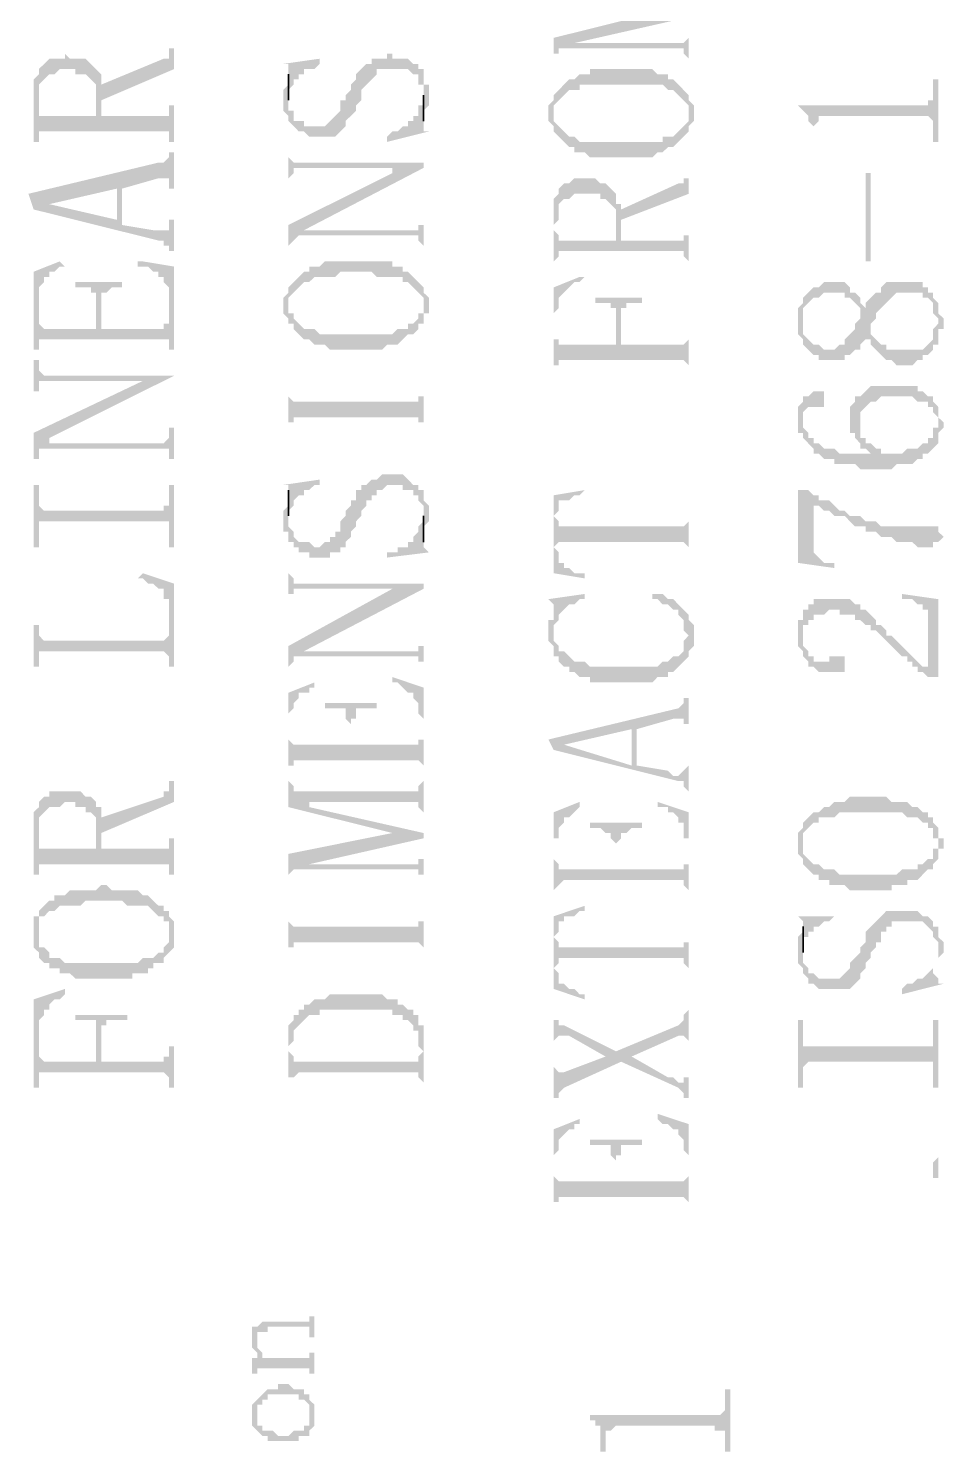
# Model space of a CAD drawing. Header units: inches. Extents: x 3613 to 8393, y -2205 to -794.
# Drawn here: x 4087.11 to 4095.05, y -2191.58 to -2179.22 of the extents above; entities that cross this region are included whole.
import ezdxf

# ---------------------------------------------------------------- set-up
doc = ezdxf.new("R2010")
doc.units = ezdxf.units.IN
doc.header["$MEASUREMENT"] = 0

msp = doc.modelspace()

# ---------------------------------------------------------------- hatches: boundary and pattern name
at = {"transparency": 33554559}
for points in [[(4091.667, -2179.301), (4091.667, -2179.482), (4091.667, -2179.437), (4091.712, -2179.437), (4091.712, -2179.391), (4091.757, -2179.391), (4091.847, -2179.346), (4092.84, -2179.121), (4092.569, -2179.076)], [(4091.757, -2179.391), (4092.795, -2179.391), (4092.795, -2179.437), (4092.795, -2179.437), (4092.84, -2179.482), (4092.84, -2179.256), (4092.84, -2179.301), (4092.84, -2179.301), (4092.795, -2179.346), (4091.847, -2179.346)], [(4087.153, -2179.798), (4087.153, -2180.204), (4087.199, -2180.204), (4087.199, -2179.753), (4087.199, -2179.707), (4087.244, -2179.662), (4087.244, -2179.662), (4087.289, -2179.617), (4087.334, -2179.617), (4087.379, -2179.572), (4087.515, -2179.572), (4087.515, -2179.617), (4087.605, -2179.617), (4087.65, -2179.662), (4087.65, -2179.662), (4087.695, -2179.707), (4087.695, -2179.978), (4087.74, -2179.617), (4087.695, -2179.572), (4087.695, -2179.572), (4087.65, -2179.527), (4087.65, -2179.527), (4087.605, -2179.482), (4087.469, -2179.482), (4087.424, -2179.437), (4087.424, -2179.482), (4087.289, -2179.482), (4087.244, -2179.527), (4087.244, -2179.527), (4087.199, -2179.572), (4087.199, -2179.617), (4087.153, -2179.662), (4087.153, -2179.753)], [(4087.74, -2179.707), (4087.74, -2179.843), (4088.372, -2179.572), (4088.372, -2179.391), (4088.327, -2179.391), (4088.327, -2179.437), (4088.327, -2179.482), (4088.282, -2179.482)], [(4089.32, -2179.843), (4089.32, -2179.933), (4089.365, -2179.978), (4089.365, -2180.023), (4089.365, -2180.023), (4089.41, -2180.068), (4089.41, -2180.068), (4089.455, -2180.114), (4089.5, -2180.114), (4089.545, -2180.159), (4089.771, -2180.159), (4089.816, -2180.114), (4089.816, -2180.114), (4089.861, -2180.068), (4089.861, -2180.023), (4089.907, -2179.978), (4089.907, -2179.978), (4089.952, -2179.933), (4089.952, -2179.888), (4089.997, -2179.843), (4089.997, -2179.753), (4090.042, -2179.707), (4090.042, -2179.707), (4090.087, -2179.662), (4090.087, -2179.662), (4090.132, -2179.617), (4090.132, -2179.572), (4090.403, -2179.572), (4090.448, -2179.617), (4090.493, -2179.617), (4090.493, -2179.707), (4090.538, -2179.707), (4090.538, -2179.978), (4090.538, -2179.933), (4090.538, -2179.933), (4090.584, -2179.888), (4090.584, -2179.798), (4090.584, -2179.707), (4090.538, -2179.707), (4090.538, -2179.572), (4090.493, -2179.572), (4090.493, -2179.527), (4090.448, -2179.527), (4090.403, -2179.482), (4090.268, -2179.482), (4090.268, -2179.437), (4090.222, -2179.437), (4090.222, -2179.482), (4090.087, -2179.482), (4090.087, -2179.527), (4090.042, -2179.527), (4089.997, -2179.572), (4089.997, -2179.572), (4089.952, -2179.617), (4089.952, -2179.662), (4089.907, -2179.707), (4089.907, -2179.753), (4089.861, -2179.798), (4089.861, -2179.843), (4089.816, -2179.843), (4089.816, -2179.933), (4089.771, -2179.978), (4089.771, -2179.978), (4089.726, -2180.023), (4089.726, -2180.023), (4089.681, -2180.068), (4089.5, -2180.068), (4089.5, -2180.023), (4089.41, -2180.023), (4089.41, -2179.933), (4089.365, -2179.933), (4089.365, -2179.662), (4089.365, -2179.707), (4089.365, -2179.707), (4089.32, -2179.753), (4089.32, -2179.798)], [(4089.32, -2179.527), (4089.365, -2179.527), (4089.365, -2179.572), (4089.365, -2179.753), (4089.41, -2179.707), (4089.41, -2179.662), (4089.455, -2179.662), (4089.455, -2179.617), (4089.5, -2179.617), (4089.5, -2179.572), (4089.591, -2179.572), (4089.636, -2179.527), (4089.636, -2179.482)], [(4087.199, -2180.159), (4087.199, -2180.114), (4088.327, -2180.114), (4088.327, -2180.204), (4088.372, -2180.204), (4088.372, -2179.888), (4088.327, -2179.888), (4088.327, -2179.933), (4088.327, -2179.978), (4087.74, -2179.978), (4087.74, -2179.707), (4087.74, -2179.617), (4087.695, -2179.978), (4087.199, -2179.978), (4087.199, -2179.843)], [(4091.667, -2179.798), (4091.667, -2179.978), (4091.667, -2179.933), (4091.667, -2179.888), (4091.712, -2179.843), (4091.712, -2179.843), (4091.757, -2179.798), (4091.757, -2179.798), (4091.802, -2179.753), (4091.892, -2179.753), (4091.892, -2179.707), (4092.614, -2179.707), (4092.66, -2179.753), (4092.705, -2179.753), (4092.75, -2179.798), (4092.75, -2179.798), (4092.795, -2179.843), (4092.795, -2179.843), (4092.84, -2179.888), (4092.84, -2179.978), (4092.84, -2179.798), (4092.795, -2179.753), (4092.795, -2179.753), (4092.75, -2179.707), (4092.75, -2179.707), (4092.705, -2179.662), (4092.66, -2179.662), (4092.66, -2179.617), (4092.569, -2179.617), (4092.524, -2179.572), (4091.983, -2179.572), (4091.983, -2179.617), (4091.892, -2179.617), (4091.847, -2179.662), (4091.802, -2179.662), (4091.757, -2179.707), (4091.757, -2179.707), (4091.712, -2179.753), (4091.712, -2179.753)], [(4093.788, -2179.888), (4093.788, -2179.888), (4093.833, -2179.933), (4093.833, -2179.933), (4093.878, -2179.978), (4093.878, -2180.023), (4093.878, -2180.023), (4093.923, -2180.068), (4093.923, -2180.204), (4093.923, -2180.068), (4093.968, -2180.023), (4093.968, -2179.978), (4094.916, -2179.978), (4094.961, -2180.023), (4094.961, -2180.204), (4095.006, -2180.204), (4095.006, -2179.662), (4094.961, -2179.662), (4094.961, -2179.753), (4094.961, -2179.843), (4094.916, -2179.843), (4094.916, -2179.888), (4094.871, -2179.888)], [(4091.622, -2179.978), (4091.622, -2180.023), (4091.667, -2180.068), (4091.667, -2180.114), (4091.712, -2180.159), (4091.712, -2180.159), (4091.757, -2180.204), (4091.757, -2180.204), (4091.802, -2180.249), (4091.847, -2180.249), (4091.847, -2180.294), (4091.937, -2180.294), (4091.983, -2180.339), (4092.524, -2180.339), (4092.569, -2180.294), (4092.614, -2180.294), (4092.66, -2180.249), (4092.705, -2180.249), (4092.75, -2180.204), (4092.75, -2180.204), (4092.795, -2180.159), (4092.795, -2180.159), (4092.84, -2180.114), (4092.84, -2180.068), (4092.84, -2180.068), (4092.885, -2180.023), (4092.885, -2179.978), (4092.885, -2179.888), (4092.84, -2179.843), (4092.84, -2179.798), (4092.84, -2179.978), (4092.84, -2180.023), (4092.795, -2180.068), (4092.795, -2180.068), (4092.75, -2180.114), (4092.75, -2180.114), (4092.705, -2180.159), (4092.614, -2180.159), (4092.614, -2180.204), (4091.892, -2180.204), (4091.847, -2180.159), (4091.802, -2180.159), (4091.757, -2180.114), (4091.757, -2180.114), (4091.712, -2180.068), (4091.712, -2180.068), (4091.667, -2180.023), (4091.667, -2179.978), (4091.667, -2179.798), (4091.667, -2179.843), (4091.667, -2179.843), (4091.622, -2179.888), (4091.622, -2179.933)], [(4090.222, -2180.159), (4090.222, -2180.204), (4090.584, -2180.114), (4090.538, -2180.114), (4090.538, -2180.068), (4090.538, -2179.888), (4090.493, -2179.888), (4090.493, -2179.978), (4090.448, -2179.978), (4090.448, -2180.023), (4090.403, -2180.023), (4090.403, -2180.068), (4090.358, -2180.068), (4090.313, -2180.114), (4090.268, -2180.114)], [(4087.108, -2180.655), (4087.153, -2180.791), (4087.289, -2180.745), (4087.876, -2180.61), (4087.876, -2180.881), (4087.921, -2180.61), (4088.237, -2180.52), (4088.327, -2180.52), (4088.327, -2180.61), (4088.372, -2180.61), (4088.372, -2180.294), (4088.327, -2180.294), (4088.327, -2180.339), (4088.327, -2180.339), (4088.282, -2180.384), (4088.237, -2180.384)], [(4089.365, -2180.294), (4089.365, -2180.565), (4089.365, -2180.52), (4089.41, -2180.475), (4089.41, -2180.43), (4090.268, -2180.43), (4090.268, -2180.475), (4090.538, -2180.43), (4090.538, -2180.384), (4089.41, -2180.384), (4089.365, -2180.339)], [(4089.365, -2180.926), (4089.365, -2181.152), (4089.365, -2181.106), (4089.41, -2181.061), (4089.41, -2181.061), (4089.455, -2181.016), (4089.5, -2180.971), (4090.538, -2180.43), (4090.268, -2180.475)], [(4091.667, -2180.881), (4091.667, -2181.242), (4091.667, -2180.926), (4091.712, -2180.881), (4091.712, -2180.791), (4091.712, -2180.745), (4091.757, -2180.7), (4091.802, -2180.7), (4091.847, -2180.655), (4092.073, -2180.655), (4092.073, -2180.7), (4092.118, -2180.7), (4092.163, -2180.745), (4092.163, -2180.745), (4092.208, -2180.791), (4092.208, -2180.836), (4092.208, -2181.061), (4092.208, -2180.655), (4092.163, -2180.61), (4092.163, -2180.61), (4092.118, -2180.565), (4092.073, -2180.565), (4092.028, -2180.52), (4091.847, -2180.52), (4091.802, -2180.565), (4091.757, -2180.565), (4091.712, -2180.61), (4091.712, -2180.655), (4091.667, -2180.7), (4091.667, -2180.836)], [(4092.253, -2180.791), (4092.253, -2180.881), (4092.84, -2180.655), (4092.84, -2180.475), (4092.84, -2180.52), (4092.795, -2180.52), (4092.795, -2180.565), (4092.75, -2180.565)], [(4094.42, -2181.242), (4094.42, -2180.475), (4094.375, -2180.475), (4094.375, -2181.242)], [(4087.153, -2180.791), (4088.237, -2181.061), (4088.282, -2181.061), (4088.282, -2181.106), (4088.327, -2181.106), (4088.327, -2181.152), (4088.372, -2181.152), (4088.372, -2180.881), (4088.327, -2180.881), (4088.327, -2180.926), (4088.327, -2180.971), (4088.191, -2180.971), (4087.921, -2180.926), (4087.921, -2180.61), (4087.876, -2180.881), (4087.289, -2180.745), (4087.289, -2180.745)], [(4091.667, -2181.242), (4091.712, -2181.197), (4091.712, -2181.152), (4092.795, -2181.152), (4092.795, -2181.197), (4092.795, -2181.197), (4092.84, -2181.242), (4092.84, -2180.971), (4092.84, -2181.016), (4092.795, -2181.016), (4092.795, -2181.061), (4092.253, -2181.061), (4092.253, -2180.745), (4092.208, -2180.745), (4092.208, -2180.7), (4092.208, -2181.061), (4091.712, -2181.061), (4091.712, -2181.016), (4091.712, -2181.016), (4091.667, -2180.971), (4091.667, -2180.926)], [(4089.455, -2181.016), (4090.493, -2181.016), (4090.493, -2181.061), (4090.493, -2181.061), (4090.538, -2181.106), (4090.538, -2181.152), (4090.538, -2180.881), (4090.538, -2180.926), (4090.493, -2180.926), (4090.493, -2180.971), (4089.5, -2180.971)], [(4087.153, -2181.332), (4087.153, -2182.009), (4087.199, -2182.009), (4087.199, -2181.558), (4087.199, -2181.468), (4087.244, -2181.422), (4087.244, -2181.377), (4087.289, -2181.377), (4087.289, -2181.332), (4087.334, -2181.332), (4087.379, -2181.287), (4087.424, -2181.287), (4087.379, -2181.242)], [(4088.056, -2181.242), (4088.056, -2181.287), (4088.146, -2181.287), (4088.191, -2181.332), (4088.237, -2181.332), (4088.237, -2181.377), (4088.282, -2181.377), (4088.282, -2181.422), (4088.327, -2181.468), (4088.327, -2182.009), (4088.372, -2182.009), (4088.372, -2181.287), (4088.101, -2181.242)], [(4089.365, -2181.468), (4089.365, -2181.603), (4089.365, -2181.558), (4089.365, -2181.558), (4089.41, -2181.513), (4089.41, -2181.513), (4089.455, -2181.468), (4089.455, -2181.468), (4089.5, -2181.422), (4089.545, -2181.422), (4089.591, -2181.377), (4089.771, -2181.377), (4089.816, -2181.332), (4090.087, -2181.332), (4090.132, -2181.377), (4090.358, -2181.377), (4090.358, -2181.422), (4090.403, -2181.422), (4090.448, -2181.468), (4090.448, -2181.468), (4090.493, -2181.513), (4090.493, -2181.513), (4090.538, -2181.558), (4090.538, -2181.603), (4090.538, -2181.468), (4090.493, -2181.422), (4090.493, -2181.422), (4090.448, -2181.377), (4090.448, -2181.377), (4090.403, -2181.332), (4090.358, -2181.332), (4090.358, -2181.287), (4090.268, -2181.287), (4090.268, -2181.242), (4089.681, -2181.242), (4089.636, -2181.287), (4089.545, -2181.287), (4089.545, -2181.332), (4089.5, -2181.332), (4089.455, -2181.377), (4089.455, -2181.377), (4089.41, -2181.422), (4089.41, -2181.422)], [(4091.667, -2181.468), (4091.667, -2182.19), (4091.667, -2181.693), (4091.667, -2181.693), (4091.712, -2181.648), (4091.712, -2181.558), (4091.757, -2181.513), (4091.757, -2181.513), (4091.802, -2181.468), (4091.802, -2181.468), (4091.847, -2181.422), (4091.892, -2181.422), (4091.937, -2181.377), (4091.892, -2181.377)], [(4087.515, -2181.422), (4087.515, -2181.468), (4087.65, -2181.468), (4087.65, -2181.513), (4087.695, -2181.513), (4087.695, -2181.829), (4087.74, -2181.603), (4087.74, -2181.513), (4087.785, -2181.513), (4087.83, -2181.468), (4087.921, -2181.468), (4087.921, -2181.422)], [(4089.32, -2181.603), (4089.32, -2181.693), (4089.365, -2181.738), (4089.365, -2181.783), (4089.41, -2181.783), (4089.41, -2181.829), (4089.455, -2181.874), (4089.455, -2181.874), (4089.5, -2181.919), (4089.545, -2181.919), (4089.591, -2181.964), (4089.681, -2181.964), (4089.726, -2182.009), (4090.177, -2182.009), (4090.222, -2181.964), (4090.313, -2181.964), (4090.358, -2181.919), (4090.358, -2181.919), (4090.403, -2181.874), (4090.448, -2181.874), (4090.493, -2181.829), (4090.493, -2181.783), (4090.538, -2181.783), (4090.538, -2181.693), (4090.584, -2181.693), (4090.584, -2181.603), (4090.584, -2181.558), (4090.538, -2181.513), (4090.538, -2181.468), (4090.538, -2181.648), (4090.538, -2181.693), (4090.493, -2181.693), (4090.493, -2181.738), (4090.448, -2181.783), (4090.403, -2181.783), (4090.403, -2181.829), (4090.313, -2181.829), (4090.268, -2181.874), (4089.636, -2181.874), (4089.591, -2181.829), (4089.5, -2181.829), (4089.455, -2181.783), (4089.455, -2181.783), (4089.41, -2181.738), (4089.41, -2181.693), (4089.365, -2181.693), (4089.365, -2181.468), (4089.365, -2181.513), (4089.32, -2181.558)], [(4093.788, -2181.738), (4093.788, -2181.874), (4093.788, -2181.874), (4093.833, -2181.919), (4093.833, -2181.964), (4093.833, -2181.964), (4093.878, -2182.009), (4093.878, -2182.009), (4093.923, -2182.054), (4093.968, -2182.054), (4093.968, -2182.099), (4094.194, -2182.099), (4094.194, -2182.054), (4094.239, -2182.054), (4094.284, -2182.009), (4094.329, -2182.009), (4094.329, -2181.964), (4094.375, -2181.919), (4094.375, -2181.874), (4094.375, -2181.919), (4094.42, -2181.919), (4094.42, -2181.783), (4094.465, -2181.738), (4094.465, -2181.693), (4094.51, -2181.648), (4094.51, -2181.648), (4094.555, -2181.603), (4094.555, -2181.603), (4094.6, -2181.558), (4094.6, -2181.558), (4094.645, -2181.513), (4094.871, -2181.513), (4094.871, -2181.558), (4094.916, -2181.558), (4094.961, -2181.603), (4094.961, -2181.693), (4095.006, -2181.738), (4095.006, -2181.964), (4095.006, -2181.829), (4095.052, -2181.829), (4095.052, -2181.738), (4095.006, -2181.693), (4095.006, -2181.603), (4095.006, -2181.603), (4094.961, -2181.558), (4094.961, -2181.513), (4094.916, -2181.513), (4094.916, -2181.468), (4094.871, -2181.468), (4094.871, -2181.422), (4094.555, -2181.422), (4094.51, -2181.468), (4094.51, -2181.513), (4094.465, -2181.513), (4094.42, -2181.558), (4094.42, -2181.558), (4094.375, -2181.603), (4094.375, -2181.648), (4094.375, -2181.648), (4094.329, -2181.603), (4094.329, -2181.693), (4094.329, -2181.738), (4094.284, -2181.783), (4094.284, -2181.829), (4094.284, -2181.829), (4094.239, -2181.874), (4094.239, -2181.874), (4094.194, -2181.919), (4094.194, -2181.964), (4094.149, -2181.964), (4094.104, -2182.009), (4094.014, -2182.009), (4093.968, -2181.964), (4093.923, -2181.964), (4093.878, -2181.919), (4093.878, -2181.919), (4093.833, -2181.874), (4093.833, -2181.558), (4093.833, -2181.603), (4093.788, -2181.648), (4093.788, -2181.693), (4093.788, -2181.693)], [(4093.833, -2181.558), (4093.833, -2181.738), (4093.833, -2181.648), (4093.878, -2181.603), (4093.878, -2181.603), (4093.923, -2181.558), (4093.968, -2181.558), (4094.014, -2181.513), (4094.194, -2181.513), (4094.194, -2181.558), (4094.239, -2181.558), (4094.284, -2181.603), (4094.284, -2181.603), (4094.329, -2181.648), (4094.329, -2181.693), (4094.329, -2181.558), (4094.329, -2181.558), (4094.284, -2181.513), (4094.239, -2181.513), (4094.239, -2181.468), (4094.239, -2181.468), (4094.194, -2181.422), (4094.014, -2181.422), (4093.968, -2181.468), (4093.923, -2181.468), (4093.878, -2181.513), (4093.878, -2181.513)], [(4087.199, -2182.009), (4087.199, -2181.919), (4088.327, -2181.919), (4088.327, -2181.964), (4088.327, -2181.738), (4088.327, -2181.783), (4088.282, -2181.783), (4088.282, -2181.829), (4087.74, -2181.829), (4087.74, -2181.603), (4087.695, -2181.829), (4087.244, -2181.829), (4087.199, -2181.783), (4087.199, -2181.558)], [(4092.028, -2181.558), (4092.028, -2181.603), (4092.163, -2181.603), (4092.163, -2181.648), (4092.208, -2181.648), (4092.208, -2181.964), (4092.253, -2181.738), (4092.253, -2181.648), (4092.299, -2181.648), (4092.299, -2181.603), (4092.434, -2181.603), (4092.434, -2181.558)], [(4091.667, -2182.145), (4091.712, -2182.145), (4091.712, -2182.099), (4092.795, -2182.099), (4092.84, -2182.145), (4092.84, -2182.19), (4092.84, -2181.874), (4092.84, -2181.919), (4092.84, -2181.919), (4092.795, -2181.964), (4092.253, -2181.964), (4092.253, -2181.738), (4092.208, -2181.964), (4091.712, -2181.964), (4091.712, -2181.919), (4091.667, -2181.919), (4091.667, -2181.693)], [(4094.42, -2181.919), (4094.42, -2181.964), (4094.465, -2182.009), (4094.465, -2182.009), (4094.51, -2182.054), (4094.51, -2182.054), (4094.555, -2182.099), (4094.6, -2182.099), (4094.645, -2182.145), (4094.781, -2182.145), (4094.826, -2182.099), (4094.871, -2182.099), (4094.871, -2182.054), (4094.916, -2182.054), (4094.961, -2182.009), (4094.961, -2181.964), (4095.006, -2181.964), (4095.006, -2181.783), (4095.006, -2181.783), (4094.961, -2181.829), (4094.961, -2181.919), (4094.961, -2181.919), (4094.916, -2181.964), (4094.916, -2181.964), (4094.871, -2182.009), (4094.555, -2182.009), (4094.555, -2181.964), (4094.51, -2181.964), (4094.465, -2181.919), (4094.465, -2181.919), (4094.42, -2181.874), (4094.42, -2181.874)], [(4087.153, -2182.099), (4087.153, -2182.37), (4087.199, -2182.37), (4087.199, -2182.28), (4088.101, -2182.28), (4088.372, -2182.235), (4087.244, -2182.235), (4087.199, -2182.19), (4087.199, -2182.099)], [(4087.153, -2182.731), (4087.153, -2182.957), (4087.199, -2182.957), (4087.199, -2182.912), (4087.199, -2182.867), (4087.244, -2182.867), (4087.289, -2182.776), (4088.372, -2182.235), (4088.101, -2182.28)], [(4089.365, -2182.235), (4089.365, -2182.822), (4089.365, -2182.641), (4089.41, -2182.641), (4089.41, -2182.596), (4090.493, -2182.596), (4090.493, -2182.641), (4090.538, -2182.641), (4090.538, -2182.822), (4090.538, -2182.235), (4090.538, -2182.415), (4090.493, -2182.415), (4090.493, -2182.46), (4089.41, -2182.46), (4089.365, -2182.415)], [(4093.833, -2182.46), (4093.833, -2182.596), (4093.833, -2182.551), (4093.833, -2182.551), (4093.878, -2182.506), (4094.014, -2182.506), (4094.014, -2182.46), (4094.014, -2182.37), (4093.923, -2182.37), (4093.878, -2182.415), (4093.833, -2182.415)], [(4094.239, -2182.641), (4094.239, -2182.731), (4094.284, -2182.731), (4094.284, -2182.776), (4094.284, -2182.776), (4094.329, -2182.822), (4094.329, -2182.551), (4094.329, -2182.551), (4094.375, -2182.506), (4094.375, -2182.506), (4094.42, -2182.46), (4094.465, -2182.46), (4094.51, -2182.415), (4094.781, -2182.415), (4094.826, -2182.46), (4094.916, -2182.46), (4094.916, -2182.506), (4094.961, -2182.506), (4094.961, -2182.551), (4094.961, -2182.551), (4095.006, -2182.596), (4095.006, -2182.822), (4095.006, -2182.776), (4095.006, -2182.731), (4095.052, -2182.686), (4095.052, -2182.641), (4095.052, -2182.641), (4095.006, -2182.596), (4095.006, -2182.506), (4095.006, -2182.506), (4094.961, -2182.46), (4094.961, -2182.415), (4094.916, -2182.415), (4094.871, -2182.37), (4094.826, -2182.37), (4094.826, -2182.325), (4094.42, -2182.325), (4094.375, -2182.37), (4094.375, -2182.37), (4094.329, -2182.415), (4094.284, -2182.415), (4094.284, -2182.46), (4094.284, -2182.46), (4094.239, -2182.506), (4094.239, -2182.596)], [(4093.788, -2182.596), (4093.788, -2182.641), (4093.788, -2182.731), (4093.833, -2182.731), (4093.833, -2182.776), (4093.878, -2182.822), (4093.878, -2182.822), (4093.923, -2182.867), (4093.923, -2182.912), (4093.968, -2182.912), (4094.014, -2182.957), (4094.104, -2182.957), (4094.104, -2183.002), (4094.284, -2183.002), (4094.329, -2183.047), (4094.6, -2183.047), (4094.645, -2183.002), (4094.781, -2183.002), (4094.826, -2182.957), (4094.871, -2182.957), (4094.871, -2182.912), (4094.916, -2182.912), (4094.961, -2182.867), (4094.961, -2182.867), (4095.006, -2182.822), (4095.006, -2182.641), (4095.006, -2182.686), (4094.961, -2182.686), (4094.961, -2182.776), (4094.916, -2182.776), (4094.916, -2182.822), (4094.871, -2182.822), (4094.826, -2182.867), (4094.736, -2182.867), (4094.691, -2182.912), (4094.51, -2182.912), (4094.51, -2182.867), (4094.465, -2182.867), (4094.42, -2182.912), (4094.149, -2182.912), (4094.104, -2182.867), (4094.014, -2182.867), (4093.968, -2182.822), (4093.923, -2182.822), (4093.923, -2182.776), (4093.878, -2182.776), (4093.878, -2182.731), (4093.833, -2182.686), (4093.833, -2182.46), (4093.788, -2182.506), (4093.788, -2182.551)], [(4094.329, -2182.822), (4094.329, -2182.867), (4094.375, -2182.867), (4094.42, -2182.912), (4094.465, -2182.867), (4094.42, -2182.822), (4094.375, -2182.822), (4094.375, -2182.776), (4094.329, -2182.776), (4094.329, -2182.686), (4094.329, -2182.641)], [(4087.244, -2182.867), (4088.327, -2182.867), (4088.327, -2182.957), (4088.372, -2182.957), (4088.372, -2182.686), (4088.327, -2182.686), (4088.327, -2182.776), (4088.327, -2182.776), (4088.282, -2182.822), (4087.289, -2182.822), (4087.289, -2182.776)], [(4089.32, -2183.453), (4089.32, -2183.589), (4089.365, -2183.589), (4089.365, -2183.679), (4089.41, -2183.679), (4089.41, -2183.724), (4089.455, -2183.724), (4089.455, -2183.769), (4089.545, -2183.769), (4089.545, -2183.814), (4089.726, -2183.814), (4089.726, -2183.769), (4089.816, -2183.769), (4089.816, -2183.724), (4089.861, -2183.724), (4089.861, -2183.679), (4089.861, -2183.679), (4089.907, -2183.634), (4089.907, -2183.589), (4089.952, -2183.544), (4089.952, -2183.499), (4089.997, -2183.453), (4089.997, -2183.408), (4090.042, -2183.363), (4090.042, -2183.318), (4090.087, -2183.318), (4090.087, -2183.273), (4090.132, -2183.273), (4090.132, -2183.228), (4090.177, -2183.228), (4090.222, -2183.183), (4090.358, -2183.183), (4090.358, -2183.228), (4090.448, -2183.228), (4090.448, -2183.273), (4090.493, -2183.273), (4090.493, -2183.318), (4090.493, -2183.318), (4090.538, -2183.363), (4090.538, -2183.634), (4090.538, -2183.544), (4090.584, -2183.499), (4090.584, -2183.453), (4090.584, -2183.363), (4090.538, -2183.318), (4090.538, -2183.273), (4090.538, -2183.228), (4090.493, -2183.228), (4090.493, -2183.183), (4090.448, -2183.183), (4090.403, -2183.137), (4090.403, -2183.137), (4090.358, -2183.092), (4090.177, -2183.092), (4090.132, -2183.137), (4090.087, -2183.137), (4090.042, -2183.183), (4089.997, -2183.183), (4089.997, -2183.228), (4089.952, -2183.228), (4089.952, -2183.318), (4089.907, -2183.318), (4089.907, -2183.363), (4089.861, -2183.408), (4089.861, -2183.453), (4089.816, -2183.499), (4089.816, -2183.589), (4089.771, -2183.589), (4089.771, -2183.634), (4089.726, -2183.634), (4089.726, -2183.679), (4089.681, -2183.679), (4089.636, -2183.724), (4089.591, -2183.724), (4089.545, -2183.679), (4089.455, -2183.679), (4089.41, -2183.634), (4089.41, -2183.589), (4089.365, -2183.544), (4089.365, -2183.273), (4089.365, -2183.363), (4089.32, -2183.408), (4089.32, -2183.408)], [(4089.32, -2183.183), (4089.365, -2183.183), (4089.365, -2183.228), (4089.365, -2183.408), (4089.41, -2183.363), (4089.41, -2183.318), (4089.41, -2183.318), (4089.455, -2183.273), (4089.5, -2183.273), (4089.5, -2183.228), (4089.545, -2183.228), (4089.591, -2183.183), (4089.636, -2183.183), (4089.636, -2183.137)], [(4087.153, -2183.183), (4087.153, -2183.724), (4087.199, -2183.724), (4087.199, -2183.499), (4088.327, -2183.499), (4088.327, -2183.724), (4088.372, -2183.724), (4088.372, -2183.183), (4088.327, -2183.183), (4088.327, -2183.318), (4088.327, -2183.363), (4088.282, -2183.363), (4088.282, -2183.408), (4087.244, -2183.408), (4087.199, -2183.363), (4087.199, -2183.183)], [(4091.667, -2183.273), (4091.667, -2183.453), (4091.667, -2183.453), (4091.712, -2183.408), (4091.712, -2183.363), (4091.712, -2183.318), (4091.802, -2183.318), (4091.847, -2183.273), (4091.892, -2183.273), (4091.937, -2183.228), (4091.937, -2183.228)], [(4093.788, -2183.228), (4093.788, -2183.86), (4094.104, -2183.905), (4094.104, -2183.86), (4094.014, -2183.86), (4093.968, -2183.814), (4093.968, -2183.814), (4093.923, -2183.769), (4093.923, -2183.318), (4093.878, -2183.228), (4093.833, -2183.228)], [(4093.878, -2183.228), (4093.923, -2183.318), (4093.923, -2183.363), (4093.968, -2183.363), (4094.014, -2183.408), (4094.059, -2183.408), (4094.104, -2183.453), (4094.194, -2183.453), (4094.239, -2183.499), (4094.239, -2183.499), (4094.284, -2183.544), (4094.375, -2183.544), (4094.375, -2183.589), (4094.465, -2183.589), (4094.51, -2183.634), (4094.6, -2183.634), (4094.645, -2183.679), (4094.781, -2183.679), (4094.826, -2183.724), (4094.961, -2183.724), (4094.961, -2183.679), (4095.006, -2183.679), (4095.052, -2183.634), (4095.006, -2183.589), (4095.006, -2183.544), (4094.51, -2183.544), (4094.465, -2183.499), (4094.375, -2183.499), (4094.329, -2183.453), (4094.239, -2183.453), (4094.194, -2183.408), (4094.149, -2183.408), (4094.104, -2183.363), (4094.104, -2183.363), (4094.059, -2183.318), (4093.968, -2183.318), (4093.968, -2183.273), (4093.923, -2183.273)], [(4091.667, -2183.273), (4091.667, -2183.95), (4091.937, -2183.995), (4091.937, -2183.95), (4091.847, -2183.95), (4091.802, -2183.905), (4091.757, -2183.905), (4091.757, -2183.86), (4091.712, -2183.86), (4091.712, -2183.769), (4091.667, -2183.724), (4091.667, -2183.453)], [(4090.222, -2183.769), (4090.222, -2183.814), (4090.584, -2183.769), (4090.538, -2183.724), (4090.538, -2183.499), (4090.493, -2183.544), (4090.493, -2183.589), (4090.493, -2183.589), (4090.448, -2183.634), (4090.448, -2183.679), (4090.403, -2183.679), (4090.403, -2183.724), (4090.313, -2183.724), (4090.313, -2183.769), (4090.268, -2183.769)], [(4091.667, -2183.453), (4091.667, -2183.724), (4091.712, -2183.679), (4092.795, -2183.679), (4092.84, -2183.724), (4092.84, -2183.814), (4092.84, -2183.408), (4092.84, -2183.499), (4092.84, -2183.499), (4092.795, -2183.544), (4091.712, -2183.544), (4091.712, -2183.499)], [(4088.056, -2183.995), (4088.101, -2183.995), (4088.146, -2184.04), (4088.191, -2184.04), (4088.237, -2184.085), (4088.282, -2184.085), (4088.282, -2184.175), (4088.327, -2184.175), (4088.327, -2184.762), (4088.372, -2184.762), (4088.372, -2184.04), (4088.101, -2183.95)], [(4089.365, -2183.905), (4089.365, -2184.221), (4089.365, -2184.13), (4089.41, -2184.13), (4089.41, -2184.085), (4090.538, -2184.085), (4090.538, -2184.04), (4089.41, -2184.04), (4089.41, -2183.995), (4089.41, -2183.995), (4089.365, -2183.95)], [(4089.365, -2184.582), (4089.365, -2184.807), (4089.365, -2184.762), (4089.41, -2184.717), (4089.41, -2184.672), (4089.455, -2184.672), (4089.5, -2184.627), (4090.538, -2184.085), (4090.268, -2184.085)], [(4091.622, -2184.175), (4091.622, -2184.175), (4091.667, -2184.221), (4091.667, -2184.627), (4091.667, -2184.401), (4091.712, -2184.356), (4091.712, -2184.311), (4091.712, -2184.311), (4091.757, -2184.266), (4091.757, -2184.266), (4091.802, -2184.221), (4091.847, -2184.221), (4091.892, -2184.175), (4091.937, -2184.175), (4091.937, -2184.13)], [(4092.524, -2184.175), (4092.569, -2184.175), (4092.614, -2184.221), (4092.66, -2184.221), (4092.705, -2184.266), (4092.75, -2184.266), (4092.75, -2184.311), (4092.795, -2184.356), (4092.795, -2184.446), (4092.84, -2184.491), (4092.84, -2184.311), (4092.795, -2184.266), (4092.795, -2184.266), (4092.75, -2184.221), (4092.75, -2184.221), (4092.705, -2184.175), (4092.66, -2184.175), (4092.614, -2184.13), (4092.524, -2184.13)], [(4094.691, -2184.13), (4094.691, -2184.175), (4094.781, -2184.175), (4094.826, -2184.221), (4094.871, -2184.221), (4094.871, -2184.266), (4094.916, -2184.266), (4094.916, -2184.852), (4095.006, -2184.852), (4095.006, -2184.175)], [(4093.788, -2184.491), (4093.788, -2184.537), (4093.788, -2184.582), (4093.833, -2184.627), (4093.833, -2184.672), (4093.833, -2184.491), (4093.833, -2184.401), (4093.878, -2184.401), (4093.878, -2184.356), (4093.923, -2184.356), (4093.923, -2184.311), (4094.014, -2184.311), (4094.059, -2184.266), (4094.149, -2184.266), (4094.149, -2184.311), (4094.284, -2184.311), (4094.284, -2184.356), (4094.329, -2184.356), (4094.375, -2184.401), (4094.42, -2184.401), (4094.42, -2184.446), (4094.465, -2184.446), (4094.51, -2184.491), (4094.51, -2184.491), (4094.555, -2184.537), (4094.6, -2184.582), (4094.6, -2184.582), (4094.645, -2184.627), (4094.645, -2184.627), (4094.691, -2184.672), (4094.736, -2184.672), (4094.736, -2184.717), (4094.781, -2184.717), (4094.781, -2184.762), (4094.826, -2184.762), (4094.826, -2184.807), (4094.871, -2184.807), (4094.916, -2184.852), (4094.916, -2184.762), (4094.871, -2184.762), (4094.826, -2184.717), (4094.826, -2184.717), (4094.781, -2184.672), (4094.736, -2184.627), (4094.736, -2184.627), (4094.691, -2184.582), (4094.691, -2184.582), (4094.645, -2184.537), (4094.645, -2184.537), (4094.6, -2184.491), (4094.555, -2184.491), (4094.555, -2184.446), (4094.51, -2184.401), (4094.465, -2184.401), (4094.465, -2184.356), (4094.42, -2184.311), (4094.42, -2184.311), (4094.375, -2184.266), (4094.329, -2184.266), (4094.329, -2184.221), (4094.284, -2184.221), (4094.239, -2184.175), (4093.923, -2184.175), (4093.923, -2184.221), (4093.878, -2184.221), (4093.878, -2184.266), (4093.833, -2184.266), (4093.833, -2184.356), (4093.788, -2184.356), (4093.788, -2184.446)], [(4091.622, -2184.446), (4091.622, -2184.537), (4091.667, -2184.582), (4091.667, -2184.627), (4091.667, -2184.266), (4091.667, -2184.356), (4091.622, -2184.356), (4091.622, -2184.401)], [(4091.667, -2184.627), (4091.667, -2184.672), (4091.712, -2184.672), (4091.712, -2184.717), (4091.757, -2184.762), (4091.802, -2184.762), (4091.802, -2184.807), (4091.847, -2184.807), (4091.892, -2184.852), (4091.983, -2184.852), (4091.983, -2184.898), (4092.524, -2184.898), (4092.569, -2184.852), (4092.66, -2184.852), (4092.66, -2184.807), (4092.705, -2184.807), (4092.75, -2184.762), (4092.75, -2184.762), (4092.795, -2184.717), (4092.795, -2184.717), (4092.84, -2184.672), (4092.84, -2184.627), (4092.885, -2184.582), (4092.885, -2184.537), (4092.885, -2184.491), (4092.885, -2184.401), (4092.84, -2184.356), (4092.84, -2184.311), (4092.84, -2184.491), (4092.84, -2184.491), (4092.795, -2184.537), (4092.795, -2184.582), (4092.795, -2184.627), (4092.75, -2184.672), (4092.705, -2184.672), (4092.66, -2184.717), (4092.614, -2184.717), (4092.569, -2184.762), (4091.983, -2184.762), (4091.937, -2184.717), (4091.847, -2184.717), (4091.802, -2184.672), (4091.802, -2184.672), (4091.757, -2184.627), (4091.712, -2184.627), (4091.712, -2184.582), (4091.712, -2184.582), (4091.667, -2184.537), (4091.667, -2184.491), (4091.667, -2184.491)], [(4087.153, -2184.401), (4087.153, -2184.762), (4087.199, -2184.762), (4087.199, -2184.672), (4087.199, -2184.627), (4088.282, -2184.627), (4088.327, -2184.672), (4088.327, -2184.717), (4088.327, -2184.446), (4088.327, -2184.491), (4088.327, -2184.491), (4088.282, -2184.537), (4087.244, -2184.537), (4087.199, -2184.491), (4087.199, -2184.401)], [(4089.455, -2184.672), (4090.493, -2184.672), (4090.493, -2184.717), (4090.538, -2184.717), (4090.538, -2184.807), (4090.538, -2184.491), (4090.538, -2184.582), (4090.493, -2184.582), (4090.493, -2184.627), (4089.5, -2184.627)], [(4093.833, -2184.672), (4093.833, -2184.672), (4093.878, -2184.717), (4093.878, -2184.762), (4093.923, -2184.762), (4093.968, -2184.807), (4094.194, -2184.807), (4094.194, -2184.717), (4094.194, -2184.672), (4094.059, -2184.672), (4094.059, -2184.717), (4093.923, -2184.717), (4093.923, -2184.672), (4093.878, -2184.672), (4093.878, -2184.627), (4093.878, -2184.627), (4093.833, -2184.582), (4093.833, -2184.491)], [(4090.268, -2184.898), (4090.313, -2184.898), (4090.358, -2184.943), (4090.358, -2184.943), (4090.403, -2184.988), (4090.448, -2184.988), (4090.448, -2185.033), (4090.448, -2185.033), (4090.493, -2185.078), (4090.493, -2185.168), (4090.538, -2185.214), (4090.538, -2185.665), (4090.538, -2184.943), (4090.268, -2184.852)], [(4089.365, -2184.988), (4089.365, -2185.665), (4089.365, -2185.168), (4089.365, -2185.168), (4089.41, -2185.123), (4089.41, -2185.078), (4089.455, -2185.033), (4089.455, -2184.988), (4089.545, -2184.988), (4089.545, -2184.943), (4089.591, -2184.943), (4089.591, -2184.898)], [(4091.622, -2185.394), (4091.667, -2185.484), (4091.757, -2185.439), (4092.344, -2185.304), (4092.344, -2185.62), (4092.389, -2185.304), (4092.705, -2185.214), (4092.795, -2185.214), (4092.795, -2185.259), (4092.84, -2185.259), (4092.84, -2185.304), (4092.84, -2184.988), (4092.84, -2185.033), (4092.795, -2185.033), (4092.795, -2185.078), (4092.795, -2185.078), (4092.75, -2185.123)], [(4089.681, -2185.078), (4089.681, -2185.123), (4089.861, -2185.123), (4089.861, -2185.214), (4089.907, -2185.259), (4089.907, -2185.439), (4089.907, -2185.214), (4089.952, -2185.214), (4089.952, -2185.123), (4090.132, -2185.123), (4090.132, -2185.078)], [(4089.365, -2185.62), (4089.41, -2185.62), (4089.41, -2185.575), (4090.493, -2185.575), (4090.538, -2185.62), (4090.538, -2185.394), (4090.493, -2185.394), (4090.493, -2185.439), (4089.907, -2185.439), (4089.907, -2185.259), (4089.907, -2185.439), (4089.41, -2185.439), (4089.365, -2185.394), (4089.365, -2185.168)], [(4091.667, -2185.484), (4092.75, -2185.755), (4092.795, -2185.755), (4092.795, -2185.8), (4092.795, -2185.8), (4092.84, -2185.845), (4092.84, -2185.62), (4092.84, -2185.62), (4092.795, -2185.665), (4092.795, -2185.665), (4092.75, -2185.71), (4092.705, -2185.71), (4092.66, -2185.665), (4092.389, -2185.62), (4092.389, -2185.304), (4092.344, -2185.62), (4091.757, -2185.439), (4091.757, -2185.439)], [(4087.153, -2186.161), (4087.153, -2186.567), (4087.199, -2186.567), (4087.199, -2186.116), (4087.199, -2186.071), (4087.244, -2186.026), (4087.244, -2186.026), (4087.289, -2185.981), (4087.379, -2185.981), (4087.424, -2185.936), (4087.515, -2185.936), (4087.515, -2185.981), (4087.605, -2185.981), (4087.605, -2186.026), (4087.65, -2186.026), (4087.695, -2186.071), (4087.695, -2186.342), (4087.74, -2185.981), (4087.695, -2185.981), (4087.695, -2185.936), (4087.65, -2185.891), (4087.605, -2185.891), (4087.56, -2185.845), (4087.289, -2185.845), (4087.289, -2185.891), (4087.244, -2185.891), (4087.199, -2185.936), (4087.199, -2185.981), (4087.153, -2186.026), (4087.153, -2186.071), (4087.153, -2186.116)], [(4087.74, -2186.071), (4087.74, -2186.206), (4088.372, -2185.936), (4088.372, -2185.755), (4088.327, -2185.755), (4088.327, -2185.8), (4088.327, -2185.845), (4088.282, -2185.845), (4088.282, -2185.891)], [(4089.365, -2185.755), (4089.365, -2185.981), (4090.268, -2186.206), (4090.268, -2186.206), (4090.538, -2186.252), (4090.538, -2186.206), (4089.545, -2185.981), (4089.545, -2185.936), (4089.455, -2185.845), (4089.41, -2185.845), (4089.41, -2185.8), (4089.41, -2185.8), (4089.365, -2185.755)], [(4089.455, -2185.845), (4089.545, -2185.936), (4090.493, -2185.936), (4090.493, -2185.981), (4090.493, -2185.981), (4090.538, -2186.026), (4090.538, -2185.755), (4090.538, -2185.755), (4090.493, -2185.8), (4090.493, -2185.845), (4090.448, -2185.845)], [(4087.199, -2186.522), (4087.199, -2186.477), (4088.327, -2186.477), (4088.327, -2186.567), (4088.372, -2186.567), (4088.372, -2186.252), (4088.327, -2186.252), (4088.327, -2186.297), (4088.327, -2186.342), (4087.74, -2186.342), (4087.74, -2186.071), (4087.74, -2185.981), (4087.695, -2186.342), (4087.199, -2186.342), (4087.199, -2186.206)], [(4091.667, -2186.026), (4091.667, -2186.748), (4091.667, -2186.252), (4091.712, -2186.252), (4091.712, -2186.161), (4091.712, -2186.161), (4091.757, -2186.116), (4091.757, -2186.071), (4091.802, -2186.071), (4091.847, -2186.026), (4091.847, -2186.026), (4091.892, -2185.981), (4091.892, -2185.936)], [(4092.569, -2185.981), (4092.66, -2185.981), (4092.66, -2186.026), (4092.705, -2186.026), (4092.75, -2186.071), (4092.75, -2186.116), (4092.795, -2186.116), (4092.795, -2186.252), (4092.84, -2186.252), (4092.84, -2186.748), (4092.84, -2186.026), (4092.569, -2185.936)], [(4093.833, -2186.116), (4093.833, -2186.297), (4093.833, -2186.206), (4093.833, -2186.206), (4093.878, -2186.161), (4093.878, -2186.161), (4093.923, -2186.116), (4093.968, -2186.116), (4093.968, -2186.071), (4094.104, -2186.071), (4094.149, -2186.026), (4094.691, -2186.026), (4094.736, -2186.071), (4094.826, -2186.071), (4094.871, -2186.116), (4094.916, -2186.116), (4094.916, -2186.161), (4094.961, -2186.161), (4094.961, -2186.252), (4095.006, -2186.252), (4095.006, -2186.297), (4095.006, -2186.161), (4094.961, -2186.116), (4094.961, -2186.071), (4094.916, -2186.071), (4094.916, -2186.026), (4094.871, -2186.026), (4094.826, -2185.981), (4094.781, -2185.981), (4094.736, -2185.936), (4094.6, -2185.936), (4094.555, -2185.891), (4094.239, -2185.891), (4094.194, -2185.936), (4094.104, -2185.936), (4094.059, -2185.981), (4094.014, -2185.981), (4093.968, -2186.026), (4093.923, -2186.026), (4093.878, -2186.071), (4093.878, -2186.071)], [(4089.365, -2186.387), (4089.365, -2186.613), (4089.365, -2186.567), (4089.365, -2186.567), (4089.41, -2186.522), (4089.455, -2186.522), (4089.545, -2186.477), (4090.538, -2186.252), (4090.268, -2186.206)], [(4091.983, -2186.116), (4091.983, -2186.161), (4092.073, -2186.161), (4092.118, -2186.206), (4092.163, -2186.206), (4092.163, -2186.252), (4092.163, -2186.252), (4092.208, -2186.297), (4092.208, -2186.522), (4092.208, -2186.297), (4092.208, -2186.297), (4092.253, -2186.252), (4092.253, -2186.206), (4092.299, -2186.206), (4092.344, -2186.161), (4092.434, -2186.161), (4092.434, -2186.116)], [(4093.788, -2186.297), (4093.788, -2186.342), (4093.788, -2186.387), (4093.833, -2186.432), (4093.833, -2186.477), (4093.878, -2186.522), (4093.878, -2186.522), (4093.923, -2186.567), (4093.968, -2186.567), (4093.968, -2186.613), (4094.059, -2186.613), (4094.059, -2186.658), (4094.194, -2186.658), (4094.239, -2186.703), (4094.6, -2186.703), (4094.6, -2186.658), (4094.736, -2186.658), (4094.736, -2186.613), (4094.826, -2186.613), (4094.871, -2186.567), (4094.871, -2186.567), (4094.916, -2186.522), (4094.961, -2186.522), (4094.961, -2186.477), (4095.006, -2186.432), (4095.006, -2186.342), (4095.052, -2186.342), (4095.052, -2186.252), (4095.006, -2186.252), (4095.006, -2186.161), (4095.006, -2186.297), (4095.006, -2186.342), (4094.961, -2186.342), (4094.961, -2186.432), (4094.916, -2186.432), (4094.871, -2186.477), (4094.826, -2186.477), (4094.826, -2186.522), (4094.691, -2186.522), (4094.645, -2186.567), (4094.149, -2186.567), (4094.104, -2186.522), (4094.014, -2186.522), (4093.968, -2186.477), (4093.923, -2186.477), (4093.878, -2186.432), (4093.878, -2186.432), (4093.833, -2186.387), (4093.833, -2186.342), (4093.833, -2186.116), (4093.833, -2186.161), (4093.788, -2186.206), (4093.788, -2186.252)], [(4091.667, -2186.703), (4091.712, -2186.658), (4091.712, -2186.658), (4091.757, -2186.613), (4092.795, -2186.613), (4092.795, -2186.658), (4092.795, -2186.658), (4092.84, -2186.703), (4092.84, -2186.432), (4092.84, -2186.477), (4092.795, -2186.477), (4092.795, -2186.522), (4092.208, -2186.522), (4092.208, -2186.297), (4092.208, -2186.522), (4091.712, -2186.522), (4091.712, -2186.477), (4091.712, -2186.477), (4091.667, -2186.432), (4091.667, -2186.252)], [(4089.455, -2186.522), (4090.493, -2186.522), (4090.493, -2186.567), (4090.538, -2186.567), (4090.538, -2186.613), (4090.538, -2186.387), (4090.538, -2186.432), (4090.493, -2186.432), (4090.493, -2186.477), (4089.545, -2186.477)], [(4087.199, -2186.929), (4087.199, -2187.064), (4087.199, -2187.019), (4087.199, -2186.929), (4087.244, -2186.929), (4087.289, -2186.883), (4087.334, -2186.883), (4087.379, -2186.838), (4087.56, -2186.838), (4087.605, -2186.793), (4087.921, -2186.793), (4087.966, -2186.838), (4088.146, -2186.838), (4088.191, -2186.883), (4088.191, -2186.883), (4088.237, -2186.929), (4088.282, -2186.929), (4088.282, -2186.974), (4088.327, -2186.974), (4088.327, -2187.064), (4088.327, -2186.883), (4088.282, -2186.883), (4088.282, -2186.838), (4088.237, -2186.838), (4088.191, -2186.793), (4088.191, -2186.793), (4088.146, -2186.748), (4088.101, -2186.748), (4088.056, -2186.703), (4087.83, -2186.703), (4087.785, -2186.658), (4087.74, -2186.658), (4087.695, -2186.703), (4087.469, -2186.703), (4087.424, -2186.748), (4087.334, -2186.748), (4087.334, -2186.793), (4087.289, -2186.793), (4087.244, -2186.838), (4087.199, -2186.883), (4087.199, -2186.883)], [(4089.365, -2186.793), (4089.365, -2187.38), (4089.365, -2187.199), (4089.41, -2187.199), (4089.41, -2187.154), (4090.493, -2187.154), (4090.538, -2187.199), (4090.538, -2187.38), (4090.538, -2186.793), (4090.538, -2186.974), (4090.493, -2186.974), (4090.493, -2187.019), (4089.41, -2187.019), (4089.365, -2186.974)], [(4091.667, -2186.929), (4091.667, -2187.109), (4091.667, -2187.109), (4091.712, -2187.064), (4091.712, -2186.974), (4091.757, -2186.974), (4091.757, -2186.929), (4091.847, -2186.929), (4091.892, -2186.883), (4091.937, -2186.883), (4091.937, -2186.838)], [(4087.153, -2187.064), (4087.153, -2187.154), (4087.153, -2187.199), (4087.199, -2187.244), (4087.199, -2187.29), (4087.244, -2187.335), (4087.289, -2187.335), (4087.289, -2187.38), (4087.379, -2187.38), (4087.379, -2187.425), (4087.469, -2187.425), (4087.515, -2187.47), (4088.011, -2187.47), (4088.011, -2187.425), (4088.146, -2187.425), (4088.146, -2187.38), (4088.191, -2187.38), (4088.191, -2187.335), (4088.282, -2187.335), (4088.282, -2187.29), (4088.327, -2187.244), (4088.327, -2187.244), (4088.372, -2187.199), (4088.372, -2187.154), (4088.372, -2187.064), (4088.372, -2186.974), (4088.372, -2186.974), (4088.327, -2186.929), (4088.327, -2187.064), (4088.327, -2187.154), (4088.327, -2187.154), (4088.282, -2187.199), (4088.282, -2187.244), (4088.237, -2187.244), (4088.191, -2187.29), (4088.101, -2187.29), (4088.056, -2187.335), (4087.424, -2187.335), (4087.379, -2187.29), (4087.289, -2187.29), (4087.289, -2187.244), (4087.244, -2187.199), (4087.199, -2187.199), (4087.199, -2187.154), (4087.199, -2186.929), (4087.153, -2186.929)], [(4091.667, -2186.929), (4091.667, -2187.56), (4091.937, -2187.651), (4091.937, -2187.606), (4091.892, -2187.606), (4091.847, -2187.56), (4091.802, -2187.56), (4091.757, -2187.515), (4091.712, -2187.515), (4091.712, -2187.47), (4091.712, -2187.425), (4091.667, -2187.38), (4091.667, -2187.109)], [(4093.788, -2187.244), (4093.788, -2187.29), (4093.788, -2187.335), (4093.833, -2187.38), (4093.833, -2187.425), (4093.833, -2187.425), (4093.878, -2187.47), (4093.878, -2187.515), (4093.923, -2187.515), (4093.968, -2187.56), (4094.239, -2187.56), (4094.284, -2187.515), (4094.284, -2187.515), (4094.329, -2187.47), (4094.329, -2187.425), (4094.375, -2187.38), (4094.375, -2187.335), (4094.42, -2187.29), (4094.42, -2187.244), (4094.465, -2187.199), (4094.465, -2187.154), (4094.51, -2187.154), (4094.51, -2187.064), (4094.555, -2187.064), (4094.555, -2187.019), (4094.6, -2187.019), (4094.6, -2186.974), (4094.871, -2186.974), (4094.916, -2187.019), (4094.916, -2187.019), (4094.961, -2187.064), (4094.961, -2187.109), (4094.961, -2187.109), (4095.006, -2187.154), (4095.006, -2187.38), (4095.006, -2187.335), (4095.006, -2187.29), (4095.052, -2187.244), (4095.052, -2187.199), (4095.052, -2187.154), (4095.006, -2187.109), (4095.006, -2187.019), (4094.961, -2187.019), (4094.961, -2186.974), (4094.916, -2186.929), (4094.871, -2186.929), (4094.826, -2186.883), (4094.555, -2186.883), (4094.51, -2186.929), (4094.51, -2186.929), (4094.465, -2186.974), (4094.465, -2186.974), (4094.42, -2187.019), (4094.42, -2187.019), (4094.375, -2187.064), (4094.375, -2187.154), (4094.329, -2187.199), (4094.329, -2187.244), (4094.284, -2187.29), (4094.284, -2187.29), (4094.239, -2187.335), (4094.239, -2187.38), (4094.239, -2187.38), (4094.194, -2187.425), (4094.194, -2187.425), (4094.149, -2187.47), (4093.968, -2187.47), (4093.923, -2187.425), (4093.878, -2187.425), (4093.878, -2187.38), (4093.833, -2187.335), (4093.833, -2187.064), (4093.788, -2187.109), (4093.788, -2187.199)], [(4093.788, -2186.929), (4093.788, -2186.929), (4093.833, -2186.974), (4093.833, -2187.154), (4093.833, -2187.109), (4093.878, -2187.109), (4093.878, -2187.064), (4093.923, -2187.064), (4093.923, -2187.019), (4093.968, -2187.019), (4094.014, -2186.974), (4094.059, -2186.974), (4094.104, -2186.929), (4094.059, -2186.929)], [(4091.667, -2187.109), (4091.667, -2187.38), (4091.712, -2187.335), (4091.712, -2187.29), (4092.795, -2187.29), (4092.795, -2187.335), (4092.795, -2187.335), (4092.84, -2187.38), (4092.84, -2187.425), (4092.84, -2187.064), (4092.84, -2187.154), (4092.795, -2187.154), (4092.795, -2187.199), (4091.712, -2187.199), (4091.712, -2187.154)], [(4094.691, -2187.56), (4094.691, -2187.606), (4095.052, -2187.515), (4095.006, -2187.515), (4095.006, -2187.47), (4095.006, -2187.47), (4094.961, -2187.425), (4094.961, -2187.29), (4094.961, -2187.335), (4094.961, -2187.38), (4094.916, -2187.425), (4094.916, -2187.425), (4094.871, -2187.47), (4094.826, -2187.47), (4094.781, -2187.515), (4094.736, -2187.515)], [(4087.153, -2187.651), (4087.153, -2188.418), (4087.199, -2188.418), (4087.199, -2187.921), (4087.199, -2187.831), (4087.199, -2187.831), (4087.244, -2187.786), (4087.244, -2187.741), (4087.289, -2187.741), (4087.289, -2187.696), (4087.334, -2187.651), (4087.379, -2187.651), (4087.424, -2187.606), (4087.424, -2187.56)], [(4089.365, -2188.102), (4089.365, -2188.418), (4089.365, -2188.057), (4089.41, -2188.012), (4089.41, -2187.921), (4089.455, -2187.876), (4089.455, -2187.876), (4089.5, -2187.831), (4089.5, -2187.831), (4089.545, -2187.786), (4089.636, -2187.786), (4089.636, -2187.741), (4090.268, -2187.741), (4090.268, -2187.786), (4090.358, -2187.786), (4090.358, -2187.831), (4090.403, -2187.831), (4090.448, -2187.876), (4090.448, -2187.921), (4090.493, -2187.921), (4090.493, -2188.057), (4090.493, -2188.057), (4090.538, -2188.102), (4090.538, -2188.418), (4090.538, -2188.012), (4090.538, -2187.876), (4090.493, -2187.876), (4090.493, -2187.786), (4090.448, -2187.786), (4090.448, -2187.741), (4090.403, -2187.741), (4090.358, -2187.696), (4090.313, -2187.696), (4090.313, -2187.651), (4090.222, -2187.651), (4090.177, -2187.606), (4089.726, -2187.606), (4089.681, -2187.651), (4089.591, -2187.651), (4089.545, -2187.696), (4089.5, -2187.696), (4089.5, -2187.741), (4089.455, -2187.741), (4089.455, -2187.786), (4089.41, -2187.786), (4089.41, -2187.831), (4089.365, -2187.876), (4089.365, -2187.921), (4089.365, -2188.057)], [(4087.515, -2187.786), (4087.515, -2187.831), (4087.695, -2187.831), (4087.695, -2188.192), (4087.74, -2187.967), (4087.74, -2187.876), (4087.785, -2187.876), (4087.785, -2187.831), (4087.966, -2187.831), (4087.966, -2187.786)], [(4091.667, -2188.237), (4091.667, -2188.553), (4091.667, -2188.508), (4091.712, -2188.508), (4091.712, -2188.463), (4091.712, -2188.463), (4091.757, -2188.418), (4092.253, -2188.192), (4092.344, -2188.147), (4092.75, -2187.967), (4092.795, -2187.967), (4092.84, -2188.012), (4092.84, -2188.057), (4092.84, -2187.741), (4092.84, -2187.741), (4092.795, -2187.786), (4092.795, -2187.831), (4092.795, -2187.831), (4092.75, -2187.876), (4092.208, -2188.102), (4092.118, -2188.147), (4091.757, -2188.283), (4091.712, -2188.283), (4091.667, -2188.237)], [(4091.667, -2187.786), (4091.667, -2188.057), (4091.667, -2188.012), (4091.712, -2187.967), (4091.802, -2187.967), (4092.118, -2188.147), (4092.208, -2188.102), (4091.757, -2187.876), (4091.712, -2187.876), (4091.712, -2187.831), (4091.667, -2187.831)], [(4093.788, -2187.831), (4093.788, -2188.418), (4093.833, -2188.418), (4093.833, -2188.237), (4093.833, -2188.237), (4093.878, -2188.192), (4094.961, -2188.192), (4094.961, -2188.418), (4095.006, -2188.418), (4095.006, -2187.831), (4094.961, -2187.831), (4094.961, -2188.012), (4094.961, -2188.057), (4093.833, -2188.057), (4093.833, -2187.831)], [(4087.199, -2188.373), (4087.199, -2188.328), (4087.199, -2188.283), (4088.282, -2188.283), (4088.327, -2188.328), (4088.327, -2188.418), (4088.372, -2188.418), (4088.372, -2188.057), (4088.327, -2188.057), (4088.327, -2188.147), (4088.282, -2188.147), (4088.282, -2188.192), (4087.74, -2188.192), (4087.74, -2187.967), (4087.695, -2188.192), (4087.244, -2188.192), (4087.199, -2188.147), (4087.199, -2187.921)], [(4089.365, -2188.373), (4089.365, -2188.328), (4089.41, -2188.328), (4089.455, -2188.283), (4090.493, -2188.283), (4090.493, -2188.328), (4090.493, -2188.328), (4090.538, -2188.373), (4090.538, -2188.102), (4090.493, -2188.147), (4090.493, -2188.192), (4089.41, -2188.192), (4089.41, -2188.147), (4089.41, -2188.147), (4089.365, -2188.102)], [(4092.253, -2188.192), (4092.75, -2188.418), (4092.75, -2188.418), (4092.795, -2188.463), (4092.795, -2188.508), (4092.84, -2188.508), (4092.84, -2188.553), (4092.84, -2188.283), (4092.84, -2188.328), (4092.795, -2188.328), (4092.795, -2188.373), (4092.75, -2188.373), (4092.705, -2188.328), (4092.66, -2188.328), (4092.344, -2188.147)], [(4091.667, -2188.779), (4091.667, -2189.456), (4091.667, -2189.005), (4091.712, -2188.959), (4091.712, -2188.869), (4091.757, -2188.824), (4091.757, -2188.824), (4091.802, -2188.779), (4091.847, -2188.779), (4091.847, -2188.734), (4091.892, -2188.734), (4091.892, -2188.689)], [(4092.569, -2188.689), (4092.569, -2188.689), (4092.614, -2188.734), (4092.66, -2188.734), (4092.705, -2188.779), (4092.75, -2188.779), (4092.75, -2188.824), (4092.75, -2188.824), (4092.795, -2188.869), (4092.795, -2188.959), (4092.84, -2189.005), (4092.84, -2189.456), (4092.84, -2188.734), (4092.569, -2188.644)], [(4091.983, -2188.869), (4091.983, -2188.914), (4092.163, -2188.914), (4092.163, -2188.959), (4092.163, -2189.005), (4092.208, -2189.05), (4092.208, -2189.23), (4092.208, -2189.005), (4092.253, -2189.005), (4092.253, -2188.914), (4092.434, -2188.914), (4092.434, -2188.869)], [(4091.667, -2189.411), (4091.712, -2189.411), (4091.712, -2189.366), (4092.795, -2189.366), (4092.84, -2189.411), (4092.84, -2189.185), (4092.84, -2189.185), (4092.795, -2189.23), (4092.208, -2189.23), (4092.208, -2189.05), (4092.208, -2189.23), (4091.712, -2189.23), (4091.667, -2189.185), (4091.667, -2189.005)], [(4094.961, -2189.066), (4094.961, -2189.202), (4095.006, -2189.202), (4095.006, -2188.976), (4095.006, -2189.021)], [(4089.094, -2190.494), (4089.094, -2190.629), (4089.094, -2190.584), (4089.094, -2190.539), (4089.184, -2190.539), (4089.184, -2190.494), (4089.545, -2190.494), (4089.545, -2190.539), (4089.545, -2190.584), (4089.591, -2190.584), (4089.591, -2190.404), (4089.545, -2190.404), (4089.545, -2190.449), (4089.139, -2190.449), (4089.094, -2190.494)], [(4089.049, -2190.584), (4089.049, -2190.629), (4089.049, -2190.675), (4089.049, -2190.675), (4089.094, -2190.72), (4089.094, -2190.765), (4089.139, -2190.765), (4089.139, -2190.72), (4089.139, -2190.72), (4089.094, -2190.675), (4089.094, -2190.629), (4089.094, -2190.494), (4089.049, -2190.494), (4089.049, -2190.539)], [(4089.049, -2190.765), (4089.049, -2190.81), (4089.049, -2190.855), (4089.049, -2190.9), (4089.094, -2190.9), (4089.094, -2190.855), (4089.545, -2190.855), (4089.545, -2190.9), (4089.591, -2190.9), (4089.591, -2190.72), (4089.545, -2190.72), (4089.545, -2190.765), (4089.139, -2190.765)], [(4089.094, -2191.126), (4089.094, -2191.261), (4089.094, -2191.216), (4089.094, -2191.171), (4089.139, -2191.171), (4089.139, -2191.126), (4089.184, -2191.126), (4089.184, -2191.081), (4089.455, -2191.081), (4089.455, -2191.126), (4089.5, -2191.126), (4089.545, -2191.171), (4089.545, -2191.216), (4089.545, -2191.261), (4089.591, -2191.352), (4089.591, -2191.306), (4089.591, -2191.261), (4089.591, -2191.216), (4089.591, -2191.171), (4089.591, -2191.171), (4089.545, -2191.126), (4089.545, -2191.081), (4089.5, -2191.081), (4089.5, -2191.036), (4089.41, -2191.036), (4089.365, -2190.99), (4089.275, -2190.99), (4089.275, -2191.036), (4089.184, -2191.036), (4089.139, -2191.081), (4089.139, -2191.081), (4089.094, -2191.126)], [(4091.983, -2191.261), (4091.983, -2191.306), (4092.028, -2191.306), (4092.028, -2191.352), (4092.073, -2191.352), (4092.073, -2191.487), (4092.073, -2191.577), (4092.118, -2191.577), (4092.118, -2191.397), (4092.163, -2191.397), (4092.208, -2191.352), (4093.066, -2191.352), (4093.066, -2191.397), (4093.156, -2191.397), (4093.156, -2191.487), (4093.156, -2191.577), (4093.201, -2191.577), (4093.201, -2191.036), (4093.156, -2191.036), (4093.156, -2191.216), (4093.156, -2191.216), (4093.111, -2191.261), (4093.066, -2191.261)], [(4089.049, -2191.261), (4089.049, -2191.306), (4089.049, -2191.352), (4089.049, -2191.352), (4089.094, -2191.397), (4089.094, -2191.397), (4089.139, -2191.442), (4089.184, -2191.442), (4089.184, -2191.487), (4089.455, -2191.487), (4089.455, -2191.442), (4089.545, -2191.442), (4089.545, -2191.397), (4089.545, -2191.397), (4089.591, -2191.352), (4089.545, -2191.261), (4089.545, -2191.306), (4089.545, -2191.352), (4089.5, -2191.352), (4089.5, -2191.397), (4089.41, -2191.397), (4089.365, -2191.442), (4089.275, -2191.442), (4089.23, -2191.397), (4089.139, -2191.397), (4089.139, -2191.352), (4089.094, -2191.352), (4089.094, -2191.306), (4089.094, -2191.261), (4089.094, -2191.126), (4089.049, -2191.171), (4089.049, -2191.216), (4089.049, -2191.216)]]:
    msp.add_hatch(color=256, dxfattribs=at).paths.add_polyline_path(points)

# ---------------------------------------------------------------- linework, layer by layer
for points in [[(4089.365, -2179.662), (4089.365, -2179.843), (4089.365, -2179.617), (4089.365, -2179.617)], [(4090.538, -2179.888), (4090.538, -2180.023), (4090.538, -2179.798), (4090.538, -2179.843)], [(4089.365, -2183.273), (4089.365, -2183.453), (4089.365, -2183.228)], [(4090.538, -2183.499), (4090.538, -2183.679), (4090.538, -2183.634), (4090.538, -2183.453)], [(4093.833, -2187.064), (4093.833, -2187.244), (4093.833, -2187.019), (4093.833, -2187.019)]]:
    msp.add_lwpolyline(points, close=True)

doc.saveas('drawing.dxf')
